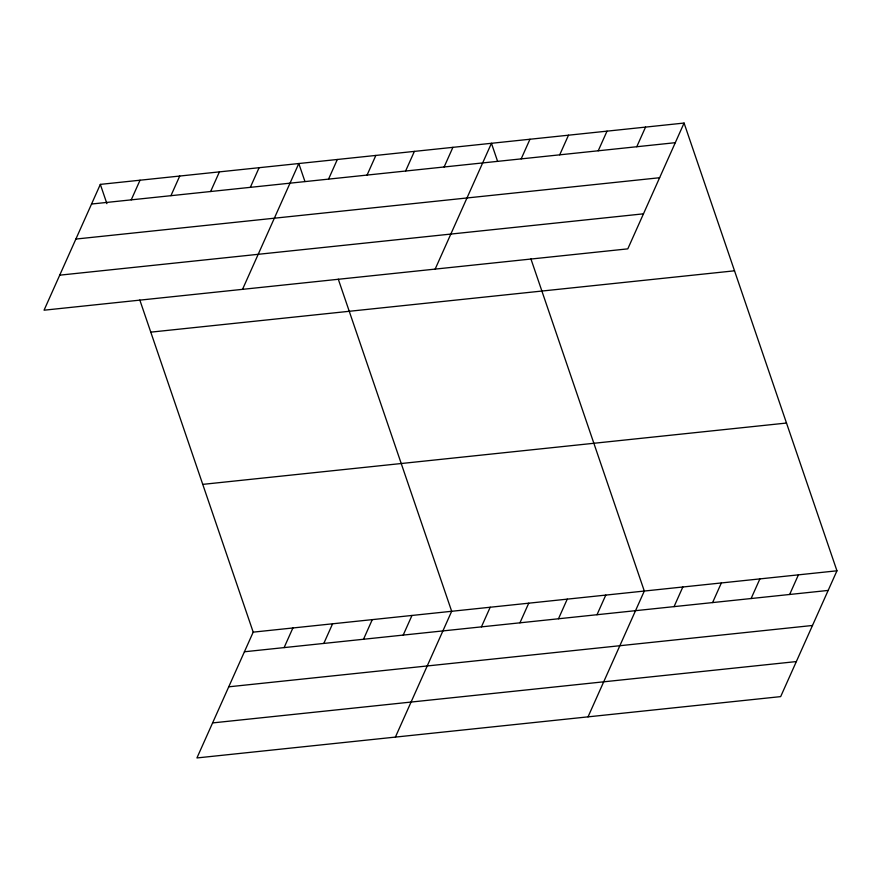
<?xml version="1.0" encoding="UTF-8"?>
<svg xmlns="http://www.w3.org/2000/svg" width="881" height="881" viewBox="0 0 881 881"><rect width="100%" height="100%" fill="white"/><g stroke="black" fill="none" stroke-linecap="round" stroke-linejoin="round"><path stroke-width="1.32" d="M100.335 184.382L44.05 310.2L627.801 248.86L684.074 123.054L100.335 184.382L106.909 203.654M131.236 199.855L140.024 180.22M170.936 195.681L179.724 176.046M210.625 191.518L219.413 171.872M250.325 187.345L259.113 167.698M242.528 289.342L298.802 163.536L304.947 181.519M328.547 179.129L337.335 159.483M367.069 175.077L375.857 155.43M405.601 171.024L414.389 151.389M444.123 166.983L452.911 147.336M139.815 300.025L253.199 632.14L196.926 757.946L780.665 696.618L836.95 570.8L684.074 123.054M435.159 269.101L491.444 143.295L497.578 161.278M284.111 647.601L292.899 627.966M521.178 158.888L529.966 139.242M323.801 643.438L332.589 623.792M559.71 154.836L568.498 135.189M363.501 639.265L372.289 619.618M598.232 150.783L607.02 131.148M403.201 635.091L411.978 615.456M636.765 146.742L645.553 127.095M395.393 737.1L451.678 611.282L338.282 279.167M481.422 626.876L490.199 607.229M519.944 622.823L528.732 603.188M558.477 618.781L567.254 599.135M596.999 614.729L605.787 595.082M588.034 716.859L644.308 591.041L530.924 258.926M674.053 606.635L682.841 586.988M712.586 602.582L721.363 582.947M751.108 598.54L759.896 578.894M789.64 594.488L798.417 574.841M91.547 204.029L675.298 142.689M75.876 239.059L659.616 177.731M59.721 275.169L643.471 213.83M150.783 332.148L734.523 270.808M202.751 484.374L786.502 423.045M253.199 632.14L836.95 570.8M244.411 651.775L828.162 590.435M228.741 686.817L812.491 625.477M212.596 722.916L796.347 661.576"/></g></svg>
